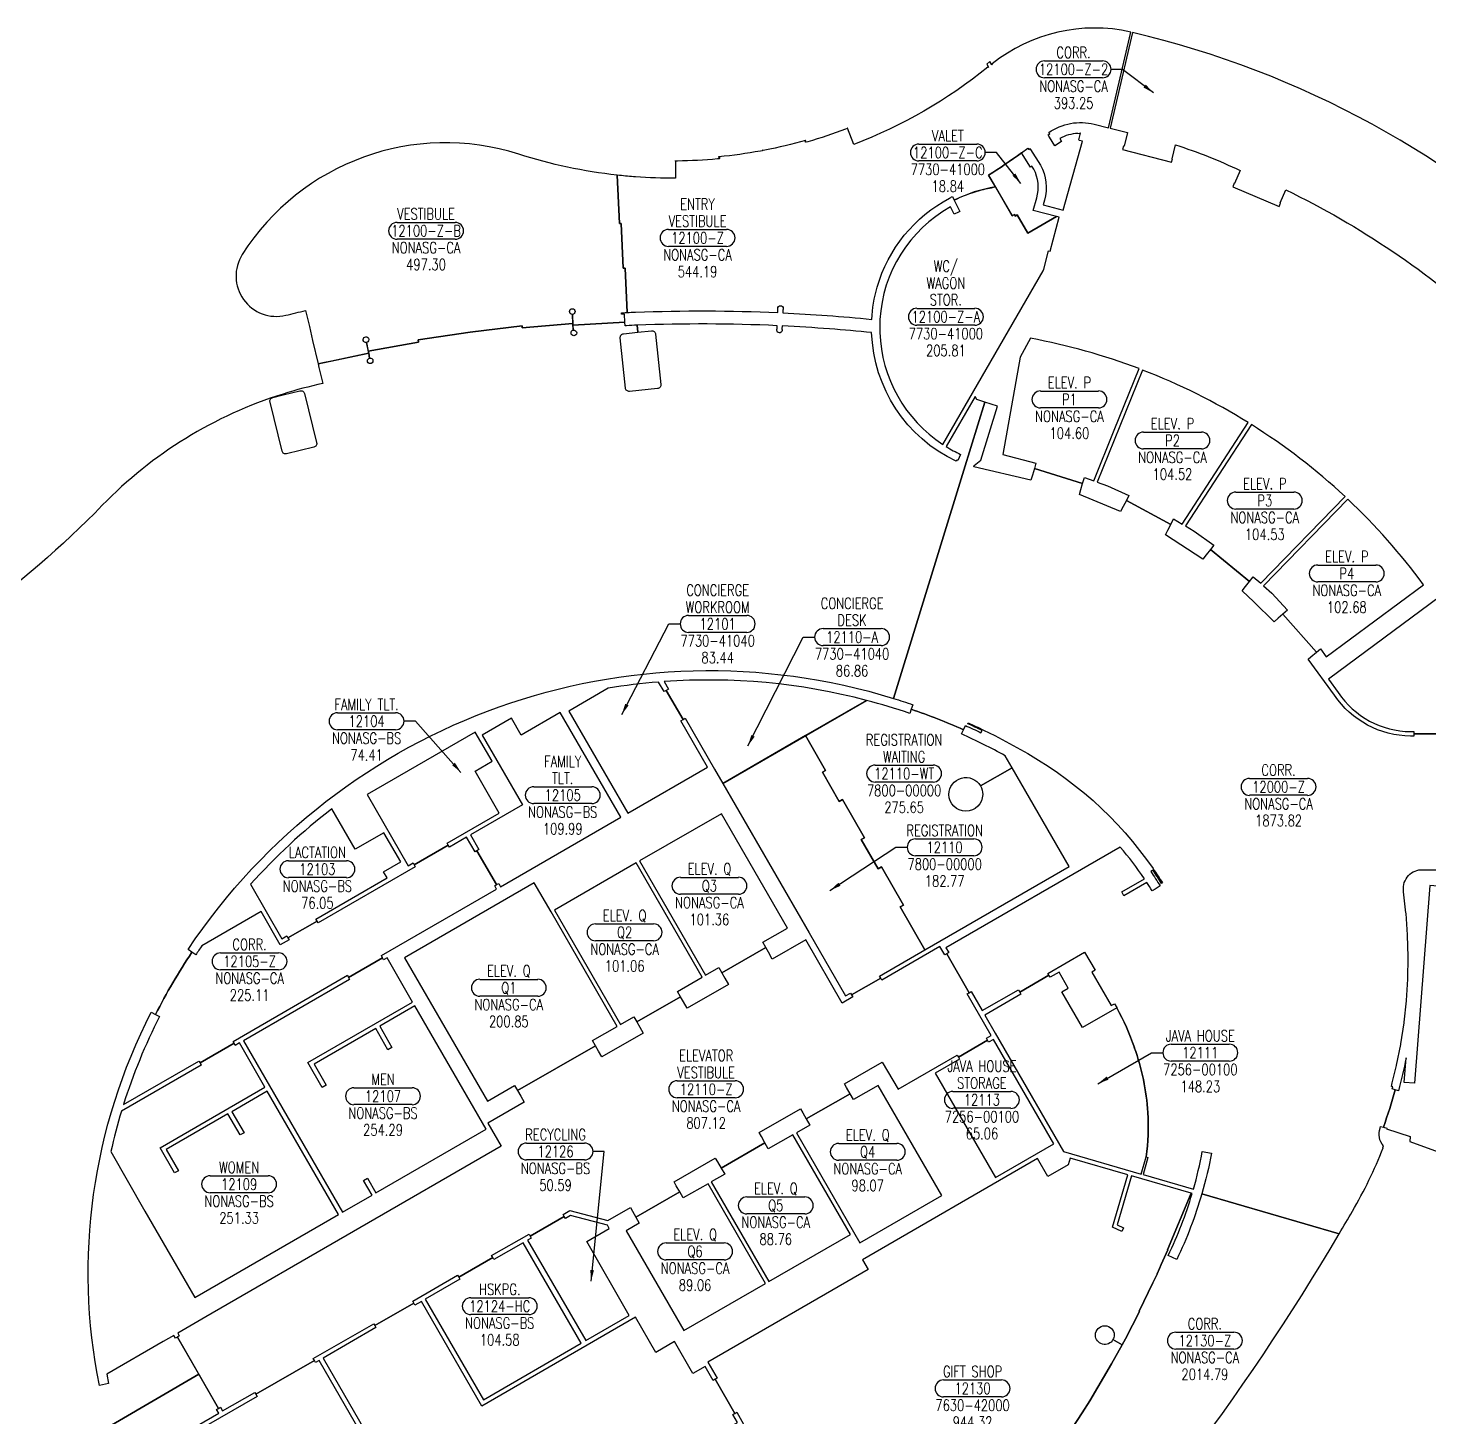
# Model space of a CAD drawing. Extents: x -1631 to 2180, y 5050 to 7639.
# Drawn here: x -211 to 1285, y 6156 to 7639 of the extents above; entities that cross this region are included whole.
import ezdxf
from ezdxf.enums import TextEntityAlignment as Align

# ---------------------------------------------------------------- set-up
doc = ezdxf.new("R2010")
doc.units = 0
doc.header["$LTSCALE"] = 48
doc.header["$MEASUREMENT"] = 0
doc.layers.get('0').update_dxf_attribs({"linetype": 'CONTINUOUS'})
for name, color, linetype in [('AREA', 3, 'CONTINUOUS'), ('AREA2', 1, 'CONTINUOUS'), ('COSTC', 6, 'CONTINUOUS'), ('PLINE2', 5, 'CONTINUOUS'), ('ROOMNA', 4, 'CONTINUOUS'), ('ROOMNO', 4, 'CONTINUOUS'), ('ROOMOV', 4, 'CONTINUOUS')]:
    doc.layers.add(name, color=color, linetype=linetype)
doc.styles.get("Standard").update_dxf_attribs({"font": 'simplex.shx'})
doc.dimstyles.get("Standard").update_dxf_attribs({"dimtxt": 12, "dimasz": 12, "dimexe": 0.18, "dimexo": 0.0625, "dimgap": 0.09, "dimtad": 1, "dimtih": 1, "dimtoh": 1, "dimdec": 4, "dimzin": 0, "dimtxsty": 'STANDARD', "dimcen": 0.09, "dimazin": 3, "dimtfac": 1, "dimtdec": 4, "dimtofl": 0, "dimtmove": 0, "dimatfit": 3, "dimtolj": 1, "dimtzin": 0})

# ---------------------------------------------------------------- blocks, each defined once
blk = doc.blocks.new('ROOM')
at = {"layer": 'ROOMOV'}
for p, q in [((-31, 9), (31, 9)), ((31, -9), (-31, -9))]:
    blk.add_line(p, q, dxfattribs=at)
for centre, start, end in [((-31, 0), 90, 270), ((31, 0), 270, 90)]:
    blk.add_arc(centre, 9.04, start, end, dxfattribs=at)
at = {"width": 0.75, "flags": 1}
for tag, p in [('FLFIN', (-60, -36)), ('ICRA', (60, -36)), ('FLCOND', (-60, -60)), ('FLTYPE', (-60, -48)), ('USER1', (60, -48)), ('USER2', (60, -60)), ('WLFIN', (-60, -72)), ('SITE', (-24, -72)), ('UCODE', (24, -72)), ('USER3', (60, -72)), ('WLTYPE', (-60, -84)), ('BLDG', (-24, -84)), ('UDESC', (24, -84)), ('USER4', (60, -84)), ('WLCOND', (-60, -96)), ('FLR', (-24, -96)), ('FCODE', (24, -96)), ('USER5', (60, -96)), ('CLTYPE', (-60, -120)), ('CLFIN', (-60, -108)), ('COSTCD', (-24, -108)), ('DEPTD', (-24, -120)), ('DIVISION', (24, -120)), ('FDESC', (24, -108)), ('USER6', (60, -108)), ('USER7', (60, -120)), ('CLCOND', (-60, -132)), ('RDES', (-24, -132)), ('CONTACT', (24, -132)), ('USER8', (60, -132)), ('CLHT', (-60, -144)), ('CHDATE', (-24, -144)), ('OCCUP', (24, -144)), ('BLOCK', (60, -144)), ('BASE', (-60, -156)), ('CBACK', (-24, -156)), ('PRCONTACT', (24, -156)), ('BLOCK2', (60, -156))]:
    blk.add_attdef(tag, text='', height=6, dxfattribs=at).set_placement(p, align=Align.MIDDLE_CENTER)
at = {"layer": 'AREA', "width": 0.75}
blk.add_attdef('AREA', text='', height=12, dxfattribs=at).set_placement((0, -36), align=Align.MIDDLE_CENTER)
at = {"layer": 'AREA2', "width": 0.75}
blk.add_attdef('AREA2', text='', height=12, dxfattribs=at).set_placement((0, -36), align=Align.MIDDLE_CENTER)
at = {"layer": 'COSTC', "width": 0.75}
blk.add_attdef('COSTC', text='', height=12, dxfattribs=at).set_placement((0, -18), align=Align.MIDDLE_CENTER)
at = {"layer": 'ROOMNA', "width": 0.75}
for tag, p in [('RMNAA', (0, 54)), ('RMNAB', (0, 36)), ('RMNAC', (0, 18))]:
    blk.add_attdef(tag, text='', height=12, dxfattribs=at).set_placement(p, align=Align.MIDDLE_CENTER)
at = {"layer": 'ROOMNO', "width": 0.75}
blk.add_attdef('RMNU', text='', height=12, dxfattribs=at).set_placement((0, 0), align=Align.MIDDLE_CENTER)

msp = doc.modelspace()

# ---------------------------------------------------------------- linework, layer by layer
at = {"layer": 'PLINE2', "color": 6}
for points in [[(437.7, 7335.4, -0.0208), (589.8, 7334.9), (589.9, 7338, -0.115443), (589.6, 7339.3, -1), (595.6, 7339.3, -0.138623), (595.2, 7337.7), (595, 7334.7, -0.013042), (690.1, 7327.7, -0.055853), (695.9, 7362, -0.204332), (773.2, 7457.2, 0.001368), (776.2, 7458.8), (778.1, 7455, -0.047903), (805.3, 7465.4, -0.028644), (822.3, 7469.1), (815, 7481.7, 0.016738), (850, 7505.5), (850, 7505.6), (856.7, 7510.6), (857.8, 7509.2), (857.8, 7509.2), (859.2, 7510.2), (859.5, 7509.8), (859.9, 7509.2), (859.8, 7509.2), (870.5, 7492.3, -0.201118), (874.5, 7455.1), (873.1, 7450.1), (894.7, 7444.4), (915.1, 7517.9), (911.9, 7518.7), (911.4, 7519.6), (913.2, 7526.4, 0.003673), (912.5, 7526.4), (912.3, 7525.8), (910.3, 7526.3, 0.106771), (890.9, 7520.9), (892.8, 7517.8), (885.7, 7513.2), (879.9, 7522.4), (880, 7522.4), (879.2, 7523.5), (879.2, 7523.5), (878.5, 7524.6), (880.2, 7525.8), (879.2, 7527.2, -0.218501), (927.8, 7536.1), (942.9, 7532.4), (966.8, 7634.5, 0.228128), (818.8, 7600.6), (819, 7600.3), (818.3, 7599.7), (816.2, 7603), (813, 7600.4), (815, 7597.2), (814.3, 7596.7), (814.2, 7596.9, -0.077104), (670.9, 7514.5), (664.2, 7532), (664, 7531.9, -0.027249), (664, 7531.5), (662.1, 7530.7), (662.1, 7530.8, -0.020442), (621.7, 7517.3), (621.7, 7517.3), (620.1, 7516.8, -0.198912), (619.8, 7516.8), (619.5, 7517, -0.198912), (619.4, 7517.2), (619.1, 7518.2, -0.414214), (619.3, 7518.5), (619.8, 7518.6), (619.8, 7518.8), (619.4, 7518.7), (619.4, 7518.8, -0.021587), (575.9, 7508.4), (575.9, 7508.3), (573.8, 7507.9, -0.027542), (573.6, 7508.3), (573.5, 7508.3), (573.3, 7508.3, -0.027542), (573.3, 7507.8), (571.2, 7507.4), (571.2, 7507.5, -0.021587), (526.9, 7501.3), (526.9, 7501.2), (526.5, 7501.2), (526.5, 7501), (527.1, 7501, -0.414214), (527.4, 7500.8), (527.5, 7499.8, -0.198912), (527.4, 7499.5), (527.1, 7499.3, -0.198912), (526.9, 7499.1), (525.2, 7499), (525.2, 7499, -0.020442), (482.7, 7496.8), (482.7, 7496.8), (480.6, 7496.8, -0.027249), (480.6, 7497.2), (480.4, 7497.2), (480.4, 7478.5, -0.019829), (437.7, 7479.9, -0.007916), (420.7, 7481.4), (418.2, 7481.7), (420.5, 7430.1), (422.5, 7430.2), (424.6, 7382.3), (426.7, 7382.4), (428.8, 7335.1, -0.001224)], [(968.8, 7634), (944.9, 7531.9), (963.4, 7527.4), (959.6, 7512.7), (959.1, 7512.8), (958.1, 7509.1), (1010.4, 7495.5), (1011.4, 7499.2), (1010.9, 7499.3), (1014.7, 7514, -0.035329), (1083.6, 7486.7), (1077.7, 7472.8), (1077.2, 7473), (1075.7, 7469.4), (1125.5, 7448.4), (1126.9, 7451.9), (1126.5, 7452.1), (1132.4, 7466.1, -0.071403), (1350.4, 7318.6), (1348.7, 7316.8, -0.007788), (1369.7, 7297.1), (1444.2, 7372.2), (1445.2, 7373.2, 0.136133)], [(428.8, 7335.1), (426.7, 7382.4), (424.6, 7382.3), (422.5, 7430.2), (420.5, 7430.1), (418.2, 7481.7, -0.050006), (313, 7504.1, 0.341087), (17.7, 7397, 0.674329), (64.1, 7332.1, -0.00243), (85.3, 7337.1), (89.3, 7320), (92.8, 7305.3), (98.8, 7280.1), (105.6, 7281.6), (152.7, 7291.7), (150.4, 7303.1, -1.946721), (152.4, 7307.6), (152.4, 7307.6, -0.513684), (150.4, 7303.1), (152.3, 7293.6), (206, 7303.4), (205.6, 7305.7), (261, 7314.1), (316.6, 7320.8), (316.8, 7318.6), (370.8, 7323.4), (370.3, 7333.1, -0.427238), (367.2, 7336.1, -1), (373.2, 7336.1, -0.401308), (370.3, 7333.1), (370.9, 7321.5), (426.4, 7324.8), (426, 7333.4), (422.8, 7333.3), (422.7, 7334.8), (426.7, 7335)], [(863.2, 7488), (861, 7491.4), (859.6, 7490.3), (850, 7505.5, -0.016738), (815, 7481.7), (840, 7438.4), (842.5, 7439.8), (843.5, 7438.1), (845.6, 7439.3), (856.8, 7419.9), (887.3, 7437.6), (862.6, 7444), (866.3, 7457.5, 0.200064)], [(890.3, 7436.8), (887.3, 7437.6), (856.8, 7419.9), (845.6, 7439.3), (843.5, 7438.1), (842.5, 7439.8), (840, 7438.4), (822.3, 7469.1, 0.076653), (778.1, 7455), (784.3, 7442.8), (782.6, 7442.1), (778.2, 7440), (774.3, 7447.9, 0.256512), (698.8, 7327.5), (698.9, 7327.5), (698.7, 7313.7), (698.7, 7313.7, 0.243146), (766, 7194.2), (873.4, 7379.4), (873.9, 7381.2), (873.9, 7381.2), (879, 7400.8), (880.8, 7400.4)], [(975.7, 7275.1, 0.044734), (859.8, 7307.5), (848.5, 7287.3), (830.2, 7183.3), (865.5, 7174.1), (863.9, 7168.6), (915.4, 7152.5), (917.3, 7158.8), (927.3, 7155.3), (949.2, 7209.5), (949.2, 7209.5)], [(1092.3, 7217.5, 0.046853), (979.5, 7273.6), (931, 7154), (942.1, 7150.1), (964.8, 7139.6), (962.1, 7134.4), (1009.6, 7108.7), (1012.6, 7114.6), (1021.7, 7109.2)], [(1195.7, 7138.5, 0.046853), (1095.7, 7215.3), (1025.2, 7107.2), (1034.7, 7101.6), (1055.5, 7086.6), (1051.9, 7082.1), (1093.6, 7047.7), (1097.7, 7052.9), (1105.6, 7045.9)], [(1198.6, 7135.8), (1108.6, 7043.2), (1117.4, 7035.5), (1134.4, 7017.2), (1129.4, 7012.9), (1165.3, 6972.5), (1169.4, 6976), (1175.7, 6967.5), (1279.6, 7044.4, 0.045393)], [(1440.6, 7067.6), (1345.6, 7067.6), (1177.9, 6943.6), (1188.4, 6929.2, 0.247473), (1265.8, 6887.6), (1269.3, 6887.6), (1269.3, 6885.2), (1311.3, 6885.2), (1311.3, 6887.6), (1392.6, 6887.6), (1392.6, 6953.6), (1440.6, 6953.6)], [(486.2, 6899), (488.5, 6900.4), (470.5, 6931.6), (468.2, 6930.2), (462.2, 6940.5, 0.020456), (408.7, 6933.8), (366.4, 6909.4), (429.4, 6800.3), (514.7, 6849.6)], [(684.4, 6920.9, 0.082904), (468.3, 6940.9), (472.9, 6933), (470.5, 6931.6), (488.5, 6900.4), (490.9, 6901.8), (522.2, 6847.6), (522.2, 6847.6), (531, 6832.3)], [(840.1, 6849), (806.2, 6829.5, -0.131652), (808.6, 6820.5, -1), (772.6, 6820.5, -0.767327), (806.2, 6829.5), (840.1, 6849), (832.7, 6861.8, 0.020733), (786, 6885), (788, 6889.6, 0.02364), (732.3, 6911.4), (730.7, 6906.9, 0.018362), (684.4, 6920.9), (619.3, 6883.3), (640.8, 6846.1), (637.4, 6844.1), (655.4, 6812.9), (658.8, 6814.9), (682.4, 6774.2), (678.9, 6772.2), (696.9, 6741), (700.4, 6743), (723.9, 6702.3), (720.4, 6700.3), (746.9, 6654.4), (901, 6743.4)], [(168.9, 6779.6), (138.4, 6761.9), (113.4, 6805.2, 0.045088), (26.5, 6724.5), (60, 6666.4), (65.2, 6669.4), (66.4, 6667.3), (97.6, 6685.3), (96.4, 6687.4), (172.5, 6731.4), (168.7, 6737.9), (186.9, 6748.4)], [(166.3, 6648.3), (289.3, 6719.4), (287.3, 6722.8), (289.4, 6724.1), (268.4, 6760.4), (266.3, 6759.2), (257.3, 6774.7), (238.9, 6764.1), (237.7, 6766.2), (201.3, 6745.2), (202.5, 6743.1), (98.8, 6683.2), (97.6, 6685.3), (66.4, 6667.3), (67.6, 6665.2), (58.2, 6659.8), (37.7, 6695.3), (-25.4, 6658.9, 0.004497), (-32, 6649.2), (-36.2, 6651.9, 0.028976), (-75, 6585.6), (-70.6, 6583.3, 0.042222), (-109.3, 6489.2), (-28.6, 6535.8), (-27.3, 6533.7), (9, 6554.7), (7.8, 6556.8), (129.9, 6627.3), (131.1, 6625.1), (167.5, 6646.1)], [(1391.8, 6714.8), (1286.4, 6723.1), (1269.8, 6512.2), (1258.9, 6513), (1261, 6539.1, -0.016811), (1252.7, 6504.1), (1249.4, 6505.1, -0.019773), (1236.7, 6465.1), (1240.3, 6464), (1240, 6463.2), (1265.4, 6455.3), (1264.9, 6450), (1349.9, 6418.8), (1370.9, 6416.2, 0.007312), (1377.3, 6434.9), (1386.4, 6432.2, 0.015302), (1398.2, 6472.5), (1373.5, 6479.8)], [(970.6, 6550.1), (970.7, 6550.2, 0.04146), (951.8, 6592.7), (915.1, 6571.6), (893.1, 6609.7), (900, 6613.7), (890.2, 6630.7), (880.6, 6625.2), (879.4, 6627.3), (848.2, 6609.3), (849.4, 6607.2), (810.8, 6584.9), (822, 6565.6), (895, 6439.2), (978, 6415.1), (983.3, 6433.4, 0.046446), (985, 6480.7), (985, 6480.7, 0.072022)], [(44.3, 6503.5), (6.6, 6481.7), (19.6, 6459.2), (15.3, 6456.8), (2.3, 6479.3), (-63.5, 6441.2), (-50.5, 6418.7), (-54.8, 6416.3), (-70.2, 6443), (41.9, 6507.8), (14.6, 6555.1), (10.2, 6552.5), (9, 6554.7), (-27.3, 6533.7), (-26.1, 6531.5), (-111.4, 6482.3, 0.018676), (-122.7, 6439.1), (-86.5, 6375.6), (-33.2, 6283.3), (120.3, 6371.9)], [(99.8, 6216), (95.9, 6213.7), (94.7, 6215.9), (32.3, 6179.9), (33.6, 6177.7), (-72.8, 6116.3), (-66.3, 6105.1), (-94.8, 6088.6, 0.039525), (-53.1, 6003.8), (83.6, 6082.7), (111.9, 6033.7), (84.7, 6018.1), (143.1, 5917), (240.1, 5973)]]:
    msp.add_lwpolyline(points, format="xyb", close=True, dxfattribs=at)
for points in [[(-211.1, 6095.1), (-28.8, 6201.4), (-51.7, 6241), (-53.8, 6239.7), (-55.5, 6242.8), (-66.7, 6236.3), (-66.7, 6236.4), (-127.1, 6201.5), (-125.2, 6191.3), (-135, 6189.3, -0.16991), (-79.5, 6587.9), (-75, 6585.6, -0.028976), (-36.2, 6651.9), (-40.3, 6654.7, -0.331882), (713.4, 6923), (788.5, 7166.8), (810.8, 7239.4), (802.2, 7242), (800.5, 7245.2), (769.6, 7191.9, 0.029381), (785, 7183.6), (781.9, 7177, -0.001853), (780.9, 7177.5), (780.3, 7176.2, -0.280607), (690, 7313.6, 0.006221), (645, 7317.6, 0.006976), (594.4, 7320.7), (594.2, 7317.7, -1.69614), (589, 7317.9), (589.1, 7321, 0.020586), (439.6, 7321.5), (440.3, 7314), (454.7, 7315.6, -0.415601), (459.1, 7312), (464.8, 7258.3), (464.8, 7258.3, -0.414214), (461.2, 7253.9), (431.4, 7250.8, -0.415601), (427, 7254.4), (421.4, 7308), (421.4, 7308, -0.414214), (424.9, 7312.4), (440.3, 7314), (439.6, 7321.5, 0.001585), (428.1, 7321, 0.000206), (426.6, 7321), (426.4, 7324.8), (370.9, 7321.5), (371.1, 7316.1, -0.499494), (374.9, 7313.2, -1), (368.9, 7313.2, -0.333783), (371.1, 7316.1), (370.8, 7323.4), (316.8, 7318.6), (316.6, 7320.8), (261, 7314.1), (205.6, 7305.7), (206, 7303.4), (152.3, 7293.6), (152.7, 7291.7), (153.7, 7286.4, -0.472936), (157.3, 7283.5, -1), (151.3, 7283.5, -0.357832), (153.7, 7286.4), (152.7, 7291.7), (112.8, 7283.1), (105.6, 7281.6), (98.8, 7280.1), (99.6, 7276.4), (99.6, 7276.4), (103.7, 7259.2, 0.023746), (61.2, 7248), (61.5, 7247.1), (79.3, 7251.4, -0.415601), (84.2, 7248.5), (97.1, 7196.1), (97.1, 7196.1, -0.414214), (94.1, 7191.2), (65, 7184.1, -0.415601), (60.2, 7187), (47.3, 7239.4), (47.3, 7239.4, -0.414214), (50.2, 7244.3), (61.5, 7247.1), (61.2, 7248, 0.124361), (-131.9, 7129.2), (-131.9, 7129.2, -0.086089), (-429.2, 6913.6)], [(1311.3, 6885.2), (1269.3, 6885.2), (1269.3, 6882.8), (1265.8, 6882.8, -0.247267), (1184.4, 6926.4), (1156.3, 6964.9), (1159.2, 6967.4), (1165.3, 6972.5), (1129.4, 7012.9), (1124.3, 7008.6), (1119.9, 7004.9), (1098.1, 7026.1), (1085.8, 7038), (1089.4, 7042.5), (1093.6, 7047.7), (1051.9, 7082.1), (1047.2, 7076.3), (1043.7, 7071.8), (1003.8, 7097.7), (1006.5, 7102.8), (1009.6, 7108.7), (962.1, 7134.4), (958.6, 7127.8), (956, 7122.7), (911.9, 7140.6), (913.5, 7146.1), (915.4, 7152.5), (863.9, 7168.6), (861.8, 7161.4), (860.1, 7155.9), (799.1, 7170.4), (799.4, 7171.8), (799.5, 7171.8), (806.7, 7177.5), (824.5, 7235.2), (810.8, 7239.4), (788.5, 7166.8), (713.4, 6923, -0.008094), (734, 6916.3), (732.3, 6911.4, -0.02364), (788, 6889.6), (790.1, 6894.1), (790.1, 6894.1, -0.006893), (806.8, 6886.4), (808, 6888.8, 0.006325), (792.6, 6896), (793, 6896.9, -0.006791), (809.5, 6889.2), (821.5, 6883.3), (833.4, 6877.1), (845.1, 6870.7), (856.7, 6864), (868.1, 6857.2), (878.4, 6850.7), (888.4, 6843.9), (898.3, 6836.8), (907.9, 6829.4), (917.3, 6821.7), (926.5, 6813.8), (935.4, 6805.6), (944.1, 6797.1), (952.5, 6788.4), (960.7, 6779.4), (968.6, 6770.2), (976.2, 6760.7), (983.6, 6751.1), (990.6, 6741.2, -0.011166), (1000.7, 6725.9), (999.8, 6725.4, 0.0104), (990.5, 6739.6), (988.2, 6738, -0.011317), (998.3, 6722.7), (992.8, 6719.3), (989.8, 6717.4, 0.006811), (984, 6726.5), (959.5, 6712.3), (957.1, 6716.6), (981.3, 6730.5, 0.026816), (955.6, 6764.2), (769.4, 6656.7), (772.4, 6651.5), (770.3, 6650.3), (794.3, 6608.7), (796.4, 6609.9), (808.1, 6589.6), (846.7, 6611.9), (848.2, 6609.3), (879.4, 6627.3), (878.1, 6629.4), (917.5, 6652.1), (928.7, 6632.8), (925.2, 6630.8), (945.9, 6595), (949.4, 6597), (951.8, 6592.8), (951.8, 6592.7, -0.04146), (970.7, 6550.2), (970.6, 6550.1, -0.072022), (985, 6480.7), (985, 6480.7, -0.046457), (983.3, 6433.4), (985.2, 6432.8), (979.9, 6414.6), (1033.8, 6399, 0.023214), (1043.2, 6439.2), (1053.1, 6437.4, -0.024574), (1042.7, 6393.9), (1189.6, 6351.4, 0.002614), (1203.6, 6375.3, 0.034951), (1236.6, 6443), (1236.1, 6443.1), (1236.9, 6445.1, -0.27773), (1233.1, 6464.1), (1233.7, 6466), (1236.7, 6465.1, 0.019773), (1249.4, 6505.1), (1246.1, 6506.1), (1246.7, 6508.4), (1245.2, 6508.7), (1246.2, 6512.5), (1246.2, 6512.5), (1250.7, 6530.9), (1250.7, 6531.2), (1255.2, 6553.6), (1255.3, 6554.1), (1258.7, 6576.7), (1258.8, 6577.2), (1258.8, 6577.2), (1261.2, 6600), (1261.3, 6600.5), (1262.7, 6623.3), (1262.7, 6623.8), (1262.7, 6623.8), (1263.1, 6646.7), (1263.1, 6647.2), (1262.5, 6670.1), (1262.5, 6670.6), (1260.9, 6693.4), (1260.8, 6694.1), (1258.2, 6716.5, -0.015046), (1258.1, 6717.8, -0.457278), (1279, 6740.1), (1302.5, 6740.1)], [(903.6, 6142.6), (914.8, 6160), (923.2, 6172.9), (946.2, 6212.3), (957.6, 6232.9), (947.8, 6238.3, -0.77505), (929.1, 6243.1, -1), (949.1, 6243.1, -0.126729), (947.8, 6238.3), (957.6, 6232.9), (961.2, 6239.2), (976.3, 6268.3), (975.8, 6268.5), (990.5, 6299), (995.1, 6308.2), (994.9, 6308.6), (997.5, 6314.4), (997.5, 6314.3), (999.4, 6318.6), (999.4, 6318.5), (1006.3, 6334.1), (1006, 6334.2), (1031.3, 6394.6), (967.6, 6413.1), (952.4, 6360.8), (959, 6357.6), (957.2, 6353.8), (947.3, 6358.5), (963.5, 6414.3), (902, 6432.1), (900, 6425.1), (878.2, 6412.5), (867.2, 6431.6), (680.1, 6323.6), (686.2, 6313), (515.1, 6214.2), (524.9, 6197.1), (522.8, 6195.9), (543.8, 6159.5), (545.9, 6160.7), (553.2, 6148.1)], [(354, 5479.1, 0.115436), (1189.6, 6351.4), (1042.7, 6393.9, -0.041285), (1015.9, 6323.9), (1011.3, 6326.1), (1006.8, 6328.2, 0.039901), (1032.4, 6394.3), (1031.3, 6394.6), (1006, 6334.2), (1006.3, 6334.1), (999.4, 6318.5), (999.4, 6318.6), (997.5, 6314.3), (997.5, 6314.4), (994.9, 6308.6), (995.1, 6308.2), (990.5, 6299), (975.8, 6268.5), (976.3, 6268.3), (961.2, 6239.2), (957.6, 6232.9), (946.2, 6212.3), (923.2, 6172.9), (914.8, 6160), (903.6, 6142.6)]]:
    msp.add_lwpolyline(points, format="xyb", dxfattribs=at)
for points in [[(357.4, 6907.8), (315.6, 6883.7), (305.1, 6901.9), (273.9, 6883.9), (317.1, 6809.2), (261.6, 6777.2), (270.5, 6761.6), (268.4, 6760.4), (289.4, 6724.1), (291.6, 6725.3), (293.6, 6721.8), (422, 6796)], [(266.3, 6845.3), (284.5, 6855.8), (266.5, 6887), (151, 6820.3), (194.9, 6744.3), (200.1, 6747.3), (201.3, 6745.2), (237.7, 6766.2), (236.5, 6768.3), (292.2, 6800.5)], [(700.4, 6743), (696.9, 6741), (678.9, 6772.2), (682.4, 6774.2), (658.8, 6814.9), (655.4, 6812.9), (637.4, 6844.1), (640.8, 6846.1), (619.3, 6883.3), (531, 6832.3), (623.1, 6672.8), (662, 6605.4), (667.3, 6608.4), (668.5, 6606.3), (699.7, 6624.3), (698.5, 6626.4), (746.9, 6654.4), (720.4, 6700.3), (723.9, 6702.3)], [(529.5, 6799.9), (442, 6749.4), (512.5, 6627.3), (526.8, 6635.6), (530.1, 6629.9), (576.9, 6656.9), (573.6, 6662.6), (600, 6677.8)], [(438.4, 6747.3), (351.1, 6696.9), (421.6, 6574.8), (435.9, 6583.1), (439.1, 6577.5), (485.9, 6604.5), (482.6, 6610.1), (508.9, 6625.2)], [(347.6, 6695), (329.6, 6726.1), (191.1, 6646.1), (279.6, 6492.8), (308.6, 6509.6), (311.7, 6504.2), (394.9, 6552.1), (391.7, 6557.6), (418.1, 6572.8), (347.6, 6695)], [(660.9, 6511.6), (701.4, 6534.7), (718.2, 6505.6), (781.4, 6542.1), (782.6, 6540), (813.8, 6558), (812.6, 6560.1), (817.8, 6563.1), (792.2, 6607.5), (794.3, 6608.7), (770.3, 6650.3), (768.2, 6649.1), (763, 6658), (700.9, 6622.2), (699.7, 6624.3), (668.5, 6606.3), (669.8, 6604.2), (658.5, 6597.7), (619.6, 6665.1), (583.9, 6644.6), (579.7, 6652), (576.9, 6656.9), (530.1, 6629.9), (533.3, 6624.3), (537.2, 6617.5), (493, 6592.1), (489.1, 6598.9), (489.1, 6598.9), (485.9, 6604.5), (439.1, 6577.5), (442.4, 6571.8), (445.9, 6565.7), (401.7, 6540.3), (398.2, 6546.3), (394.9, 6552.1), (311.7, 6504.2), (315.1, 6498.3), (315.1, 6498.3), (318.8, 6491.8), (279.9, 6469.5), (294.2, 6444.7), (-21.2, 6262.6), (-51.3, 6245.2), (-49.6, 6242.2), (-51.7, 6241), (-7.7, 6164.8), (-5.6, 6166), (-3.3, 6162.1), (31.1, 6182), (32.3, 6179.9), (94.7, 6215.9), (93.5, 6218), (158.1, 6255.3), (159.3, 6253.2), (200.9, 6277.2), (199.7, 6279.3), (247.6, 6307), (248.9, 6304.9), (285.2, 6325.9), (284, 6328), (324, 6351), (325.2, 6348.9), (361.6, 6369.9), (360.4, 6372), (367.6, 6376.2), (408.1, 6365.4), (432.3, 6379.4), (434.5, 6375.6), (434.5, 6375.6), (438.2, 6369.1), (485, 6396.1), (481.2, 6402.6), (478.9, 6406.7), (523, 6432.2), (525.4, 6428.1), (525.4, 6428.1), (529.2, 6421.5), (576, 6448.4), (572.2, 6455.1), (569.7, 6459.4), (614, 6484.8), (616.4, 6480.6), (620.2, 6473.9), (667, 6500.8), (663.1, 6507.6)], [(202.1, 6594.6), (164.5, 6572.9), (177.5, 6550.4), (173.2, 6547.9), (160.2, 6570.4), (94.4, 6532.4), (107.4, 6509.9), (103.1, 6507.4), (87.7, 6534.2), (199.6, 6598.8), (172.3, 6646.1), (168.7, 6644), (167.5, 6646.1), (131.1, 6625.1), (132.3, 6623), (18.8, 6557.5), (124.6, 6374.3), (156.3, 6392.7), (147.3, 6408.2), (151.5, 6410.7), (160.5, 6395.1), (278.1, 6463)], [(820.2, 6558.9), (815, 6555.9), (813.8, 6558), (782.6, 6540), (783.8, 6537.9), (757.9, 6522.9), (822.3, 6411.3), (884.7, 6447.3)], [(697.1, 6509.7), (670.6, 6494.6), (667, 6500.8), (620.2, 6473.9), (623.9, 6467.4), (609.6, 6459.2), (677.5, 6341.6), (765, 6392.1)], [(605.9, 6457.1), (579.6, 6442.1), (576, 6448.4), (529.2, 6421.5), (533, 6414.9), (518.7, 6406.7), (580.1, 6300.3), (667.3, 6350.7)], [(515.2, 6404.7), (488.7, 6389.6), (485, 6396.1), (438.2, 6369.1), (441.8, 6362.8), (427.6, 6354.6), (489.2, 6247.9), (576.6, 6298.3)], [(385.7, 6343), (409.7, 6356.9), (407.7, 6360.4), (368.3, 6371), (362.8, 6367.8), (361.6, 6369.9), (325.2, 6348.9), (326.4, 6346.8), (322.5, 6344.5), (384.5, 6237.2), (431, 6264)], [(317.7, 6341.8), (286.5, 6323.8), (285.2, 6325.9), (248.9, 6304.9), (250.1, 6302.8), (213.2, 6281.5), (275.2, 6174.1), (379.7, 6234.4)], [(546.6, 6149.9), (541.7, 6158.3), (543.8, 6159.5), (522.8, 6195.9), (520.7, 6194.7), (512.1, 6209.6), (499.1, 6202.1), (479.4, 6236.2), (459.5, 6224.7), (437.8, 6262.3), (273.5, 6167.4), (209, 6279), (202.1, 6275.1), (200.9, 6277.2), (159.3, 6253.2), (160.5, 6251.1), (104, 6218.4), (244.3, 5975.4)]]:
    msp.add_lwpolyline(points, close=True, dxfattribs=at)
msp.add_lwpolyline([(-101.2, 6105.6), (-7.5, 6159.6), (-9.8, 6163.5), (-7.7, 6164.8), (-28.8, 6201.4), (-211.1, 6095.1)], dxfattribs=at)

# ---------------------------------------------------------------- block references
at = {"layer": 'ROOMNO'}
ref = msp.add_blockref('ROOM', (905.7, 7594.7), dxfattribs=at)
ref.add_attrib('RMNU', '12100-Z-2', dxfattribs={"height": 12, "width": 0.75}).set_placement((905.7, 7594.7), align=Align.MIDDLE_CENTER)
ref.add_attrib('RMNAC', 'CORR.', dxfattribs={"layer": 'ROOMNA', "height": 12, "width": 0.75}).set_placement((905.7, 7612.7), align=Align.MIDDLE_CENTER)
ref.add_attrib('COSTC', 'NONASG-CA', dxfattribs={"layer": 'COSTC', "height": 12, "width": 0.75}).set_placement((905.7, 7576.7), align=Align.MIDDLE_CENTER)
ref.add_attrib('AREA2', '393.25', dxfattribs={"layer": 'AREA2', "height": 12, "width": 0.75}).set_placement((905.7, 7558.7), align=Align.MIDDLE_CENTER)
ref = msp.add_blockref('ROOM', (771.4, 7505.9), dxfattribs=at)
ref.add_attrib('RMNU', '12100-Z-C', dxfattribs={"height": 12, "width": 0.75}).set_placement((771.4, 7505.9), align=Align.MIDDLE_CENTER)
ref.add_attrib('RMNAC', 'VALET', dxfattribs={"layer": 'ROOMNA', "height": 12, "width": 0.75}).set_placement((771.4, 7523.9), align=Align.MIDDLE_CENTER)
ref.add_attrib('COSTC', '7730-41000', dxfattribs={"layer": 'COSTC', "height": 12, "width": 0.75}).set_placement((771.4, 7487.9), align=Align.MIDDLE_CENTER)
ref.add_attrib('AREA2', '18.84', dxfattribs={"layer": 'AREA2', "height": 12, "width": 0.75}).set_placement((771.4, 7469.9), align=Align.MIDDLE_CENTER)
ref = msp.add_blockref('ROOM', (504, 7414.7), dxfattribs=at)
ref.add_attrib('RMNU', '12100-Z', dxfattribs={"height": 12, "width": 0.75}).set_placement((504, 7414.7), align=Align.MIDDLE_CENTER)
ref.add_attrib('RMNAB', 'ENTRY', dxfattribs={"layer": 'ROOMNA', "height": 12, "width": 0.75}).set_placement((504, 7450.7), align=Align.MIDDLE_CENTER)
ref.add_attrib('RMNAC', 'VESTIBULE', dxfattribs={"layer": 'ROOMNA', "height": 12, "width": 0.75}).set_placement((504, 7432.7), align=Align.MIDDLE_CENTER)
ref.add_attrib('COSTC', 'NONASG-CA', dxfattribs={"layer": 'COSTC', "height": 12, "width": 0.75}).set_placement((504, 7396.7), align=Align.MIDDLE_CENTER)
ref.add_attrib('AREA2', '544.19', dxfattribs={"layer": 'AREA2', "height": 12, "width": 0.75}).set_placement((504, 7378.7), align=Align.MIDDLE_CENTER)
ref = msp.add_blockref('ROOM', (214, 7422.3), dxfattribs=at)
ref.add_attrib('RMNU', '12100-Z-B', dxfattribs={"height": 12, "width": 0.75}).set_placement((214, 7422.3), align=Align.MIDDLE_CENTER)
ref.add_attrib('RMNAC', 'VESTIBULE', dxfattribs={"layer": 'ROOMNA', "height": 12, "width": 0.75}).set_placement((214, 7440.3), align=Align.MIDDLE_CENTER)
ref.add_attrib('COSTC', 'NONASG-CA', dxfattribs={"layer": 'COSTC', "height": 12, "width": 0.75}).set_placement((214, 7404.3), align=Align.MIDDLE_CENTER)
ref.add_attrib('AREA2', '497.30', dxfattribs={"layer": 'AREA2', "height": 12, "width": 0.75}).set_placement((214, 7386.3), align=Align.MIDDLE_CENTER)
ref = msp.add_blockref('ROOM', (769.3, 7330.5), dxfattribs=at)
ref.add_attrib('RMNU', '12100-Z-A', dxfattribs={"height": 12, "width": 0.75}).set_placement((769.3, 7330.5), align=Align.MIDDLE_CENTER)
ref.add_attrib('RMNAA', 'WC/', dxfattribs={"layer": 'ROOMNA', "height": 12, "width": 0.75}).set_placement((769.3, 7384.5), align=Align.MIDDLE_CENTER)
ref.add_attrib('RMNAB', 'WAGON', dxfattribs={"layer": 'ROOMNA', "height": 12, "width": 0.75}).set_placement((769.3, 7366.5), align=Align.MIDDLE_CENTER)
ref.add_attrib('RMNAC', 'STOR.', dxfattribs={"layer": 'ROOMNA', "height": 12, "width": 0.75}).set_placement((769.3, 7348.5), align=Align.MIDDLE_CENTER)
ref.add_attrib('COSTC', '7730-41000', dxfattribs={"layer": 'COSTC', "height": 12, "width": 0.75}).set_placement((769.3, 7312.5), align=Align.MIDDLE_CENTER)
ref.add_attrib('AREA2', '205.81', dxfattribs={"layer": 'AREA2', "height": 12, "width": 0.75}).set_placement((769.3, 7294.5), align=Align.MIDDLE_CENTER)
ref = msp.add_blockref('ROOM', (901.3, 7242.2), dxfattribs=at)
ref.add_attrib('RMNU', 'P1', dxfattribs={"height": 12, "width": 0.75}).set_placement((901.3, 7242.2), align=Align.MIDDLE_CENTER)
ref.add_attrib('RMNAC', 'ELEV. P', dxfattribs={"layer": 'ROOMNA', "height": 12, "width": 0.75}).set_placement((901.3, 7260.2), align=Align.MIDDLE_CENTER)
ref.add_attrib('COSTC', 'NONASG-CA', dxfattribs={"layer": 'COSTC', "height": 12, "width": 0.75}).set_placement((901.3, 7224.2), align=Align.MIDDLE_CENTER)
ref.add_attrib('AREA2', '104.60', dxfattribs={"layer": 'AREA2', "height": 12, "width": 0.75}).set_placement((901.3, 7206.2), align=Align.MIDDLE_CENTER)
ref = msp.add_blockref('ROOM', (1011.4, 7198.4), dxfattribs=at)
ref.add_attrib('RMNU', 'P2', dxfattribs={"height": 12, "width": 0.75}).set_placement((1011.4, 7198.4), align=Align.MIDDLE_CENTER)
ref.add_attrib('RMNAC', 'ELEV. P', dxfattribs={"layer": 'ROOMNA', "height": 12, "width": 0.75}).set_placement((1011.4, 7216.4), align=Align.MIDDLE_CENTER)
ref.add_attrib('COSTC', 'NONASG-CA', dxfattribs={"layer": 'COSTC', "height": 12, "width": 0.75}).set_placement((1011.4, 7180.4), align=Align.MIDDLE_CENTER)
ref.add_attrib('AREA2', '104.52', dxfattribs={"layer": 'AREA2', "height": 12, "width": 0.75}).set_placement((1011.4, 7162.4), align=Align.MIDDLE_CENTER)
ref = msp.add_blockref('ROOM', (1110, 7134.2), dxfattribs=at)
ref.add_attrib('RMNU', 'P3', dxfattribs={"height": 12, "width": 0.75}).set_placement((1110, 7134.2), align=Align.MIDDLE_CENTER)
ref.add_attrib('RMNAC', 'ELEV. P', dxfattribs={"layer": 'ROOMNA', "height": 12, "width": 0.75}).set_placement((1110, 7152.2), align=Align.MIDDLE_CENTER)
ref.add_attrib('COSTC', 'NONASG-CA', dxfattribs={"layer": 'COSTC', "height": 12, "width": 0.75}).set_placement((1110, 7116.2), align=Align.MIDDLE_CENTER)
ref.add_attrib('AREA2', '104.53', dxfattribs={"layer": 'AREA2', "height": 12, "width": 0.75}).set_placement((1110, 7098.2), align=Align.MIDDLE_CENTER)
ref = msp.add_blockref('ROOM', (1197.6, 7056.4), dxfattribs=at)
ref.add_attrib('RMNU', 'P4', dxfattribs={"height": 12, "width": 0.75}).set_placement((1197.6, 7056.4), align=Align.MIDDLE_CENTER)
ref.add_attrib('RMNAC', 'ELEV. P', dxfattribs={"layer": 'ROOMNA', "height": 12, "width": 0.75}).set_placement((1197.6, 7074.4), align=Align.MIDDLE_CENTER)
ref.add_attrib('COSTC', 'NONASG-CA', dxfattribs={"layer": 'COSTC', "height": 12, "width": 0.75}).set_placement((1197.6, 7038.4), align=Align.MIDDLE_CENTER)
ref.add_attrib('AREA2', '102.68', dxfattribs={"layer": 'AREA2', "height": 12, "width": 0.75}).set_placement((1197.6, 7020.4), align=Align.MIDDLE_CENTER)
ref = msp.add_blockref('ROOM', (525.5, 7002.5), dxfattribs=at)
ref.add_attrib('RMNU', '12101', dxfattribs={"height": 12, "width": 0.75}).set_placement((525.5, 7002.5), align=Align.MIDDLE_CENTER)
ref.add_attrib('RMNAB', 'CONCIERGE', dxfattribs={"layer": 'ROOMNA', "height": 12, "width": 0.75}).set_placement((525.5, 7038.5), align=Align.MIDDLE_CENTER)
ref.add_attrib('RMNAC', 'WORKROOM', dxfattribs={"layer": 'ROOMNA', "height": 12, "width": 0.75}).set_placement((525.5, 7020.5), align=Align.MIDDLE_CENTER)
ref.add_attrib('COSTC', '7730-41040', dxfattribs={"layer": 'COSTC', "height": 12, "width": 0.75}).set_placement((525.5, 6984.5), align=Align.MIDDLE_CENTER)
ref.add_attrib('AREA2', '83.44', dxfattribs={"layer": 'AREA2', "height": 12, "width": 0.75}).set_placement((525.5, 6966.5), align=Align.MIDDLE_CENTER)
ref = msp.add_blockref('ROOM', (669.1, 6988.5), dxfattribs=at)
ref.add_attrib('RMNU', '12110-A', dxfattribs={"height": 12, "width": 0.75}).set_placement((669.1, 6988.5), align=Align.MIDDLE_CENTER)
ref.add_attrib('RMNAB', 'CONCIERGE', dxfattribs={"layer": 'ROOMNA', "height": 12, "width": 0.75}).set_placement((669.1, 7024.5), align=Align.MIDDLE_CENTER)
ref.add_attrib('RMNAC', 'DESK', dxfattribs={"layer": 'ROOMNA', "height": 12, "width": 0.75}).set_placement((669.1, 7006.5), align=Align.MIDDLE_CENTER)
ref.add_attrib('COSTC', '7730-41040', dxfattribs={"layer": 'COSTC', "height": 12, "width": 0.75}).set_placement((669.1, 6970.5), align=Align.MIDDLE_CENTER)
ref.add_attrib('AREA2', '86.86', dxfattribs={"layer": 'AREA2', "height": 12, "width": 0.75}).set_placement((669.1, 6952.5), align=Align.MIDDLE_CENTER)
ref = msp.add_blockref('ROOM', (150.5, 6898.6), dxfattribs=at)
ref.add_attrib('RMNU', '12104', dxfattribs={"height": 12, "width": 0.75}).set_placement((150.5, 6898.6), align=Align.MIDDLE_CENTER)
ref.add_attrib('RMNAC', 'FAMILY TLT.', dxfattribs={"layer": 'ROOMNA', "height": 12, "width": 0.75}).set_placement((150.5, 6916.6), align=Align.MIDDLE_CENTER)
ref.add_attrib('COSTC', 'NONASG-BS', dxfattribs={"layer": 'COSTC', "height": 12, "width": 0.75}).set_placement((150.5, 6880.6), align=Align.MIDDLE_CENTER)
ref.add_attrib('AREA2', '74.41', dxfattribs={"layer": 'AREA2', "height": 12, "width": 0.75}).set_placement((150.5, 6862.6), align=Align.MIDDLE_CENTER)
ref = msp.add_blockref('ROOM', (724.7, 6842.7), dxfattribs=at)
ref.add_attrib('RMNU', '12110-WT', dxfattribs={"height": 12, "width": 0.75}).set_placement((724.7, 6842.7), align=Align.MIDDLE_CENTER)
ref.add_attrib('RMNAB', 'REGISTRATION', dxfattribs={"layer": 'ROOMNA', "height": 12, "width": 0.75}).set_placement((724.7, 6878.7), align=Align.MIDDLE_CENTER)
ref.add_attrib('RMNAC', 'WAITING', dxfattribs={"layer": 'ROOMNA', "height": 12, "width": 0.75}).set_placement((724.7, 6860.7), align=Align.MIDDLE_CENTER)
ref.add_attrib('COSTC', '7800-00000', dxfattribs={"layer": 'COSTC', "height": 12, "width": 0.75}).set_placement((724.7, 6824.7), align=Align.MIDDLE_CENTER)
ref.add_attrib('AREA2', '275.65', dxfattribs={"layer": 'AREA2', "height": 12, "width": 0.75}).set_placement((724.7, 6806.7), align=Align.MIDDLE_CENTER)
ref = msp.add_blockref('ROOM', (360, 6819.7), dxfattribs=at)
ref.add_attrib('RMNU', '12105', dxfattribs={"height": 12, "width": 0.75}).set_placement((360, 6819.7), align=Align.MIDDLE_CENTER)
ref.add_attrib('RMNAB', 'FAMILY', dxfattribs={"layer": 'ROOMNA', "height": 12, "width": 0.75}).set_placement((360, 6855.7), align=Align.MIDDLE_CENTER)
ref.add_attrib('RMNAC', 'TLT.', dxfattribs={"layer": 'ROOMNA', "height": 12, "width": 0.75}).set_placement((360, 6837.7), align=Align.MIDDLE_CENTER)
ref.add_attrib('COSTC', 'NONASG-BS', dxfattribs={"layer": 'COSTC', "height": 12, "width": 0.75}).set_placement((360, 6801.7), align=Align.MIDDLE_CENTER)
ref.add_attrib('AREA2', '109.99', dxfattribs={"layer": 'AREA2', "height": 12, "width": 0.75}).set_placement((360, 6783.7), align=Align.MIDDLE_CENTER)
ref = msp.add_blockref('ROOM', (1124.7, 6828.5), dxfattribs=at)
ref.add_attrib('RMNU', '12000-Z', dxfattribs={"height": 12, "width": 0.75}).set_placement((1124.7, 6828.5), align=Align.MIDDLE_CENTER)
ref.add_attrib('RMNAC', 'CORR.', dxfattribs={"layer": 'ROOMNA', "height": 12, "width": 0.75}).set_placement((1124.7, 6846.5), align=Align.MIDDLE_CENTER)
ref.add_attrib('COSTC', 'NONASG-CA', dxfattribs={"layer": 'COSTC', "height": 12, "width": 0.75}).set_placement((1124.7, 6810.5), align=Align.MIDDLE_CENTER)
ref.add_attrib('AREA2', '1873.82', dxfattribs={"layer": 'AREA2', "height": 12, "width": 0.75}).set_placement((1124.7, 6792.5), align=Align.MIDDLE_CENTER)
ref = msp.add_blockref('ROOM', (768, 6764), dxfattribs=at)
ref.add_attrib('RMNU', '12110', dxfattribs={"height": 12, "width": 0.75}).set_placement((768, 6764), align=Align.MIDDLE_CENTER)
ref.add_attrib('RMNAC', 'REGISTRATION', dxfattribs={"layer": 'ROOMNA', "height": 12, "width": 0.75}).set_placement((768, 6782), align=Align.MIDDLE_CENTER)
ref.add_attrib('COSTC', '7800-00000', dxfattribs={"layer": 'COSTC', "height": 12, "width": 0.75}).set_placement((768, 6746), align=Align.MIDDLE_CENTER)
ref.add_attrib('AREA2', '182.77', dxfattribs={"layer": 'AREA2', "height": 12, "width": 0.75}).set_placement((768, 6728), align=Align.MIDDLE_CENTER)
ref = msp.add_blockref('ROOM', (97.9, 6740.6), dxfattribs=at)
ref.add_attrib('RMNU', '12103', dxfattribs={"height": 12, "width": 0.75}).set_placement((97.9, 6740.6), align=Align.MIDDLE_CENTER)
ref.add_attrib('RMNAC', 'LACTATION', dxfattribs={"layer": 'ROOMNA', "height": 12, "width": 0.75}).set_placement((97.9, 6758.6), align=Align.MIDDLE_CENTER)
ref.add_attrib('COSTC', 'NONASG-BS', dxfattribs={"layer": 'COSTC', "height": 12, "width": 0.75}).set_placement((97.9, 6722.6), align=Align.MIDDLE_CENTER)
ref.add_attrib('AREA2', '76.05', dxfattribs={"layer": 'AREA2', "height": 12, "width": 0.75}).set_placement((97.9, 6704.6), align=Align.MIDDLE_CENTER)
ref = msp.add_blockref('ROOM', (516.7, 6722.9), dxfattribs=at)
ref.add_attrib('RMNU', 'Q3', dxfattribs={"height": 12, "width": 0.75}).set_placement((516.7, 6722.9), align=Align.MIDDLE_CENTER)
ref.add_attrib('RMNAC', 'ELEV. Q', dxfattribs={"layer": 'ROOMNA', "height": 12, "width": 0.75}).set_placement((516.7, 6740.9), align=Align.MIDDLE_CENTER)
ref.add_attrib('COSTC', 'NONASG-CA', dxfattribs={"layer": 'COSTC', "height": 12, "width": 0.75}).set_placement((516.7, 6704.9), align=Align.MIDDLE_CENTER)
ref.add_attrib('AREA2', '101.36', dxfattribs={"layer": 'AREA2', "height": 12, "width": 0.75}).set_placement((516.7, 6686.9), align=Align.MIDDLE_CENTER)
ref = msp.add_blockref('ROOM', (426.1, 6673.2), dxfattribs=at)
ref.add_attrib('RMNU', 'Q2', dxfattribs={"height": 12, "width": 0.75}).set_placement((426.1, 6673.2), align=Align.MIDDLE_CENTER)
ref.add_attrib('RMNAC', 'ELEV. Q', dxfattribs={"layer": 'ROOMNA', "height": 12, "width": 0.75}).set_placement((426.1, 6691.2), align=Align.MIDDLE_CENTER)
ref.add_attrib('COSTC', 'NONASG-CA', dxfattribs={"layer": 'COSTC', "height": 12, "width": 0.75}).set_placement((426.1, 6655.2), align=Align.MIDDLE_CENTER)
ref.add_attrib('AREA2', '101.06', dxfattribs={"layer": 'AREA2', "height": 12, "width": 0.75}).set_placement((426.1, 6637.2), align=Align.MIDDLE_CENTER)
ref = msp.add_blockref('ROOM', (25.5, 6642.2), dxfattribs=at)
ref.add_attrib('RMNU', '12105-Z', dxfattribs={"height": 12, "width": 0.75}).set_placement((25.5, 6642.2), align=Align.MIDDLE_CENTER)
ref.add_attrib('RMNAC', 'CORR.', dxfattribs={"layer": 'ROOMNA', "height": 12, "width": 0.75}).set_placement((25.5, 6660.2), align=Align.MIDDLE_CENTER)
ref.add_attrib('COSTC', 'NONASG-CA', dxfattribs={"layer": 'COSTC', "height": 12, "width": 0.75}).set_placement((25.5, 6624.2), align=Align.MIDDLE_CENTER)
ref.add_attrib('AREA2', '225.11', dxfattribs={"layer": 'AREA2', "height": 12, "width": 0.75}).set_placement((25.5, 6606.2), align=Align.MIDDLE_CENTER)
ref = msp.add_blockref('ROOM', (302.4, 6614), dxfattribs=at)
ref.add_attrib('RMNU', 'Q1', dxfattribs={"height": 12, "width": 0.75}).set_placement((302.4, 6614), align=Align.MIDDLE_CENTER)
ref.add_attrib('RMNAC', 'ELEV. Q', dxfattribs={"layer": 'ROOMNA', "height": 12, "width": 0.75}).set_placement((302.4, 6632), align=Align.MIDDLE_CENTER)
ref.add_attrib('COSTC', 'NONASG-CA', dxfattribs={"layer": 'COSTC', "height": 12, "width": 0.75}).set_placement((302.4, 6596), align=Align.MIDDLE_CENTER)
ref.add_attrib('AREA2', '200.85', dxfattribs={"layer": 'AREA2', "height": 12, "width": 0.75}).set_placement((302.4, 6578), align=Align.MIDDLE_CENTER)
ref = msp.add_blockref('ROOM', (1041.1, 6544.7), dxfattribs=at)
ref.add_attrib('RMNU', '12111', dxfattribs={"height": 12, "width": 0.75}).set_placement((1041.1, 6544.7), align=Align.MIDDLE_CENTER)
ref.add_attrib('RMNAC', 'JAVA HOUSE', dxfattribs={"layer": 'ROOMNA', "height": 12, "width": 0.75}).set_placement((1041.1, 6562.7), align=Align.MIDDLE_CENTER)
ref.add_attrib('COSTC', '7256-00100', dxfattribs={"layer": 'COSTC', "height": 12, "width": 0.75}).set_placement((1041.1, 6526.7), align=Align.MIDDLE_CENTER)
ref.add_attrib('AREA2', '148.23', dxfattribs={"layer": 'AREA2', "height": 12, "width": 0.75}).set_placement((1041.1, 6508.7), align=Align.MIDDLE_CENTER)
ref = msp.add_blockref('ROOM', (513.2, 6505.6), dxfattribs=at)
ref.add_attrib('RMNU', '12110-Z', dxfattribs={"height": 12, "width": 0.75}).set_placement((513.2, 6505.6), align=Align.MIDDLE_CENTER)
ref.add_attrib('RMNAB', 'ELEVATOR', dxfattribs={"layer": 'ROOMNA', "height": 12, "width": 0.75}).set_placement((513.2, 6541.6), align=Align.MIDDLE_CENTER)
ref.add_attrib('RMNAC', 'VESTIBULE', dxfattribs={"layer": 'ROOMNA', "height": 12, "width": 0.75}).set_placement((513.2, 6523.6), align=Align.MIDDLE_CENTER)
ref.add_attrib('COSTC', 'NONASG-CA', dxfattribs={"layer": 'COSTC', "height": 12, "width": 0.75}).set_placement((513.2, 6487.6), align=Align.MIDDLE_CENTER)
ref.add_attrib('AREA2', '807.12', dxfattribs={"layer": 'AREA2', "height": 12, "width": 0.75}).set_placement((513.2, 6469.6), align=Align.MIDDLE_CENTER)
ref = msp.add_blockref('ROOM', (807.8, 6494.3), dxfattribs=at)
ref.add_attrib('RMNU', '12113', dxfattribs={"height": 12, "width": 0.75}).set_placement((807.8, 6494.3), align=Align.MIDDLE_CENTER)
ref.add_attrib('RMNAB', 'JAVA HOUSE', dxfattribs={"layer": 'ROOMNA', "height": 12, "width": 0.75}).set_placement((807.8, 6530.3), align=Align.MIDDLE_CENTER)
ref.add_attrib('RMNAC', 'STORAGE', dxfattribs={"layer": 'ROOMNA', "height": 12, "width": 0.75}).set_placement((807.8, 6512.3), align=Align.MIDDLE_CENTER)
ref.add_attrib('COSTC', '7256-00100', dxfattribs={"layer": 'COSTC', "height": 12, "width": 0.75}).set_placement((807.8, 6476.3), align=Align.MIDDLE_CENTER)
ref.add_attrib('AREA2', '65.06', dxfattribs={"layer": 'AREA2', "height": 12, "width": 0.75}).set_placement((807.8, 6458.3), align=Align.MIDDLE_CENTER)
ref = msp.add_blockref('ROOM', (168, 6498.2), dxfattribs=at)
ref.add_attrib('RMNU', '12107', dxfattribs={"height": 12, "width": 0.75}).set_placement((168, 6498.2), align=Align.MIDDLE_CENTER)
ref.add_attrib('RMNAC', 'MEN', dxfattribs={"layer": 'ROOMNA', "height": 12, "width": 0.75}).set_placement((168, 6516.2), align=Align.MIDDLE_CENTER)
ref.add_attrib('COSTC', 'NONASG-BS', dxfattribs={"layer": 'COSTC', "height": 12, "width": 0.75}).set_placement((168, 6480.2), align=Align.MIDDLE_CENTER)
ref.add_attrib('AREA2', '254.29', dxfattribs={"layer": 'AREA2', "height": 12, "width": 0.75}).set_placement((168, 6462.2), align=Align.MIDDLE_CENTER)
ref = msp.add_blockref('ROOM', (352.3, 6439.2), dxfattribs=at)
ref.add_attrib('RMNU', '12126', dxfattribs={"height": 12, "width": 0.75}).set_placement((352.3, 6439.2), align=Align.MIDDLE_CENTER)
ref.add_attrib('RMNAC', 'RECYCLING', dxfattribs={"layer": 'ROOMNA', "height": 12, "width": 0.75}).set_placement((352.3, 6457.2), align=Align.MIDDLE_CENTER)
ref.add_attrib('COSTC', 'NONASG-BS', dxfattribs={"layer": 'COSTC', "height": 12, "width": 0.75}).set_placement((352.3, 6421.2), align=Align.MIDDLE_CENTER)
ref.add_attrib('AREA2', '50.59', dxfattribs={"layer": 'AREA2', "height": 12, "width": 0.75}).set_placement((352.3, 6403.2), align=Align.MIDDLE_CENTER)
ref = msp.add_blockref('ROOM', (685.8, 6438.8), dxfattribs=at)
ref.add_attrib('RMNU', 'Q4', dxfattribs={"height": 12, "width": 0.75}).set_placement((685.8, 6438.8), align=Align.MIDDLE_CENTER)
ref.add_attrib('RMNAC', 'ELEV. Q', dxfattribs={"layer": 'ROOMNA', "height": 12, "width": 0.75}).set_placement((685.8, 6456.8), align=Align.MIDDLE_CENTER)
ref.add_attrib('COSTC', 'NONASG-CA', dxfattribs={"layer": 'COSTC', "height": 12, "width": 0.75}).set_placement((685.8, 6420.8), align=Align.MIDDLE_CENTER)
ref.add_attrib('AREA2', '98.07', dxfattribs={"layer": 'AREA2', "height": 12, "width": 0.75}).set_placement((685.8, 6402.8), align=Align.MIDDLE_CENTER)
ref = msp.add_blockref('ROOM', (14.3, 6404.2), dxfattribs=at)
ref.add_attrib('RMNU', '12109', dxfattribs={"height": 12, "width": 0.75}).set_placement((14.3, 6404.2), align=Align.MIDDLE_CENTER)
ref.add_attrib('RMNAC', 'WOMEN', dxfattribs={"layer": 'ROOMNA', "height": 12, "width": 0.75}).set_placement((14.3, 6422.2), align=Align.MIDDLE_CENTER)
ref.add_attrib('COSTC', 'NONASG-BS', dxfattribs={"layer": 'COSTC', "height": 12, "width": 0.75}).set_placement((14.3, 6386.2), align=Align.MIDDLE_CENTER)
ref.add_attrib('AREA2', '251.33', dxfattribs={"layer": 'AREA2', "height": 12, "width": 0.75}).set_placement((14.3, 6368.2), align=Align.MIDDLE_CENTER)
ref = msp.add_blockref('ROOM', (587.6, 6381.6), dxfattribs=at)
ref.add_attrib('RMNU', 'Q5', dxfattribs={"height": 12, "width": 0.75}).set_placement((587.6, 6381.6), align=Align.MIDDLE_CENTER)
ref.add_attrib('RMNAC', 'ELEV. Q', dxfattribs={"layer": 'ROOMNA', "height": 12, "width": 0.75}).set_placement((587.6, 6399.6), align=Align.MIDDLE_CENTER)
ref.add_attrib('COSTC', 'NONASG-CA', dxfattribs={"layer": 'COSTC', "height": 12, "width": 0.75}).set_placement((587.6, 6363.6), align=Align.MIDDLE_CENTER)
ref.add_attrib('AREA2', '88.76', dxfattribs={"layer": 'AREA2', "height": 12, "width": 0.75}).set_placement((587.6, 6345.6), align=Align.MIDDLE_CENTER)
ref = msp.add_blockref('ROOM', (501.4, 6332.5), dxfattribs=at)
ref.add_attrib('RMNU', 'Q6', dxfattribs={"height": 12, "width": 0.75}).set_placement((501.4, 6332.5), align=Align.MIDDLE_CENTER)
ref.add_attrib('RMNAC', 'ELEV. Q', dxfattribs={"layer": 'ROOMNA', "height": 12, "width": 0.75}).set_placement((501.4, 6350.5), align=Align.MIDDLE_CENTER)
ref.add_attrib('COSTC', 'NONASG-CA', dxfattribs={"layer": 'COSTC', "height": 12, "width": 0.75}).set_placement((501.4, 6314.5), align=Align.MIDDLE_CENTER)
ref.add_attrib('AREA2', '89.06', dxfattribs={"layer": 'AREA2', "height": 12, "width": 0.75}).set_placement((501.4, 6296.5), align=Align.MIDDLE_CENTER)
ref = msp.add_blockref('ROOM', (292.7, 6274), dxfattribs=at)
ref.add_attrib('RMNU', '12124-HC', dxfattribs={"height": 12, "width": 0.75}).set_placement((292.7, 6274), align=Align.MIDDLE_CENTER)
ref.add_attrib('RMNAC', 'HSKPG.', dxfattribs={"layer": 'ROOMNA', "height": 12, "width": 0.75}).set_placement((292.7, 6292), align=Align.MIDDLE_CENTER)
ref.add_attrib('COSTC', 'NONASG-BS', dxfattribs={"layer": 'COSTC', "height": 12, "width": 0.75}).set_placement((292.7, 6256), align=Align.MIDDLE_CENTER)
ref.add_attrib('AREA2', '104.58', dxfattribs={"layer": 'AREA2', "height": 12, "width": 0.75}).set_placement((292.7, 6238), align=Align.MIDDLE_CENTER)
ref = msp.add_blockref('ROOM', (1046, 6237.2), dxfattribs=at)
ref.add_attrib('RMNU', '12130-Z', dxfattribs={"height": 12, "width": 0.75}).set_placement((1046, 6237.2), align=Align.MIDDLE_CENTER)
ref.add_attrib('RMNAC', 'CORR.', dxfattribs={"layer": 'ROOMNA', "height": 12, "width": 0.75}).set_placement((1046, 6255.2), align=Align.MIDDLE_CENTER)
ref.add_attrib('COSTC', 'NONASG-CA', dxfattribs={"layer": 'COSTC', "height": 12, "width": 0.75}).set_placement((1046, 6219.2), align=Align.MIDDLE_CENTER)
ref.add_attrib('AREA2', '2014.79', dxfattribs={"layer": 'AREA2', "height": 12, "width": 0.75}).set_placement((1046, 6201.2), align=Align.MIDDLE_CENTER)
ref = msp.add_blockref('ROOM', (797.8, 6186.2), dxfattribs=at)
ref.add_attrib('RMNU', '12130', dxfattribs={"height": 12, "width": 0.75}).set_placement((797.8, 6186.2), align=Align.MIDDLE_CENTER)
ref.add_attrib('RMNAC', 'GIFT SHOP', dxfattribs={"layer": 'ROOMNA', "height": 12, "width": 0.75}).set_placement((797.8, 6204.2), align=Align.MIDDLE_CENTER)
ref.add_attrib('COSTC', '7630-42000', dxfattribs={"layer": 'COSTC', "height": 12, "width": 0.75}).set_placement((797.8, 6168.2), align=Align.MIDDLE_CENTER)
ref.add_attrib('AREA2', '944.32', dxfattribs={"layer": 'AREA2', "height": 12, "width": 0.75}).set_placement((797.8, 6150.2), align=Align.MIDDLE_CENTER)

# ---------------------------------------------------------------- leaders
for points in [[(991.2, 7569.6), (957.8, 7594.7), (945.8, 7594.7)], [(849.4, 7472.9), (823.5, 7505.9), (811.5, 7505.9)], [(423, 6905.7), (473.4, 7002.5), (485.4, 7002.5)], [(557.8, 6872.3), (617, 6988.5), (629, 6988.5)], [(251.3, 6844), (202.6, 6898.6), (190.6, 6898.6)], [(645.5, 6717.9), (715.9, 6764), (727.9, 6764)], [(931.7, 6511.6), (989, 6544.7), (1001, 6544.7)], [(390.2, 6300.6), (404.4, 6439.2), (392.4, 6439.2)]]:
    msp.add_leader(points, dimstyle='STANDARD', override={"dimgap": 12, "dimtad": 0}, dxfattribs=at)

doc.saveas('drawing.dxf')
